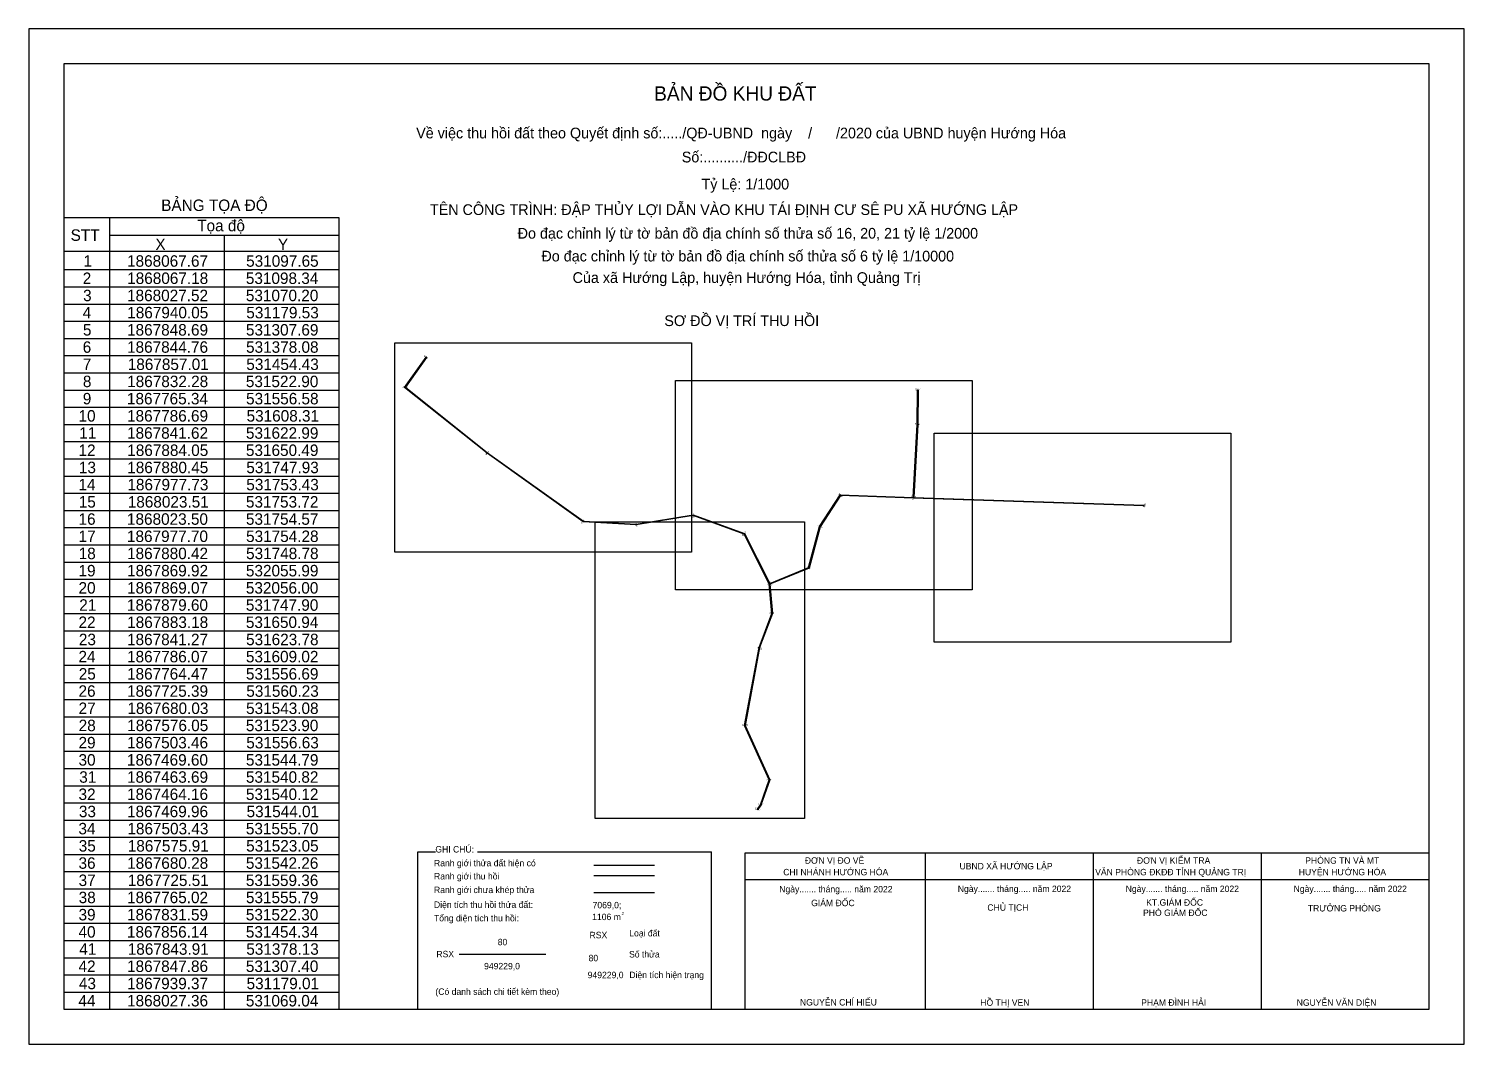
# Model space of a CAD drawing. Extents: x 530297 to 532172, y 1867452 to 1868215.
# Drawn here: x 530592.7 to 530793.6, y 1868072.8 to 1868214.9 of the extents above; entities that cross this region are included whole.
import ezdxf

# ---------------------------------------------------------------- set-up
doc = ezdxf.new("R2010")
doc.units = 0
for name, color, linetype in [('Level 12', 7, 'Continuous'), ('Level 19', 7, 'Continuous'), ('Level 20', 7, 'Continuous'), ('Level 30', 7, 'Continuous'), ('Level 63', 7, 'Continuous'), ('Level 7', 7, 'Continuous')]:
    doc.layers.add(name, color=color, linetype=linetype)

msp = doc.modelspace()

# ---------------------------------------------------------------- linework, layer by layer
at = {"layer": 'Level 19'}
for p, q in [((530647.18, 1868099.68), (530649.61, 1868099.68)), ((530647.18, 1868077.75), (530647.18, 1868099.68)), ((530655.51, 1868099.68), (530688.24, 1868099.68)), ((530688.24, 1868077.75), (530688.24, 1868099.68)), ((530718.23, 1868099.55), (530741.72, 1868099.55)), ((530718.23, 1868095.84), (530718.23, 1868099.55)), ((530741.72, 1868099.55), (530765.22, 1868099.55)), ((530741.72, 1868095.84), (530741.72, 1868099.55)), ((530765.22, 1868099.55), (530788.72, 1868099.55)), ((530765.22, 1868095.84), (530765.22, 1868099.55)), ((530788.72, 1868095.84), (530788.72, 1868099.55)), ((530671.77, 1868097.85), (530680.3, 1868097.85)), ((530671.77, 1868096.38), (530680.3, 1868096.38)), ((530692.95, 1868095.84), (530718.23, 1868095.84)), ((530692.95, 1868077.66), (530692.95, 1868095.84)), ((530718.23, 1868095.84), (530741.72, 1868095.84)), ((530718.23, 1868077.66), (530718.23, 1868095.84)), ((530741.72, 1868095.84), (530765.22, 1868095.84)), ((530741.72, 1868077.66), (530741.72, 1868095.84)), ((530765.22, 1868095.84), (530788.72, 1868095.84)), ((530765.22, 1868077.66), (530765.22, 1868095.84)), ((530788.72, 1868077.66), (530788.72, 1868095.84)), ((530671.77, 1868094.02), (530680.3, 1868094.02)), ((530652.96, 1868085.39), (530665.09, 1868085.39)), ((530692.95, 1868077.66), (530718.23, 1868077.66)), ((530718.23, 1868077.66), (530741.72, 1868077.66)), ((530741.72, 1868077.66), (530765.22, 1868077.66)), ((530765.22, 1868077.66), (530788.72, 1868077.66))]:
    msp.add_line(p, q, dxfattribs=at)
for points in [[(530793.62, 1868214.88), (530592.7, 1868214.88), (530592.7, 1868072.76), (530793.62, 1868072.76), (530793.62, 1868214.88)], [(530788.72, 1868099.55), (530788.72, 1868209.98), (530597.6, 1868209.98), (530597.6, 1868077.66), (530692.95, 1868077.66)], [(530692.95, 1868095.84), (530692.95, 1868099.55), (530718.23, 1868099.55)]]:
    msp.add_lwpolyline(points, dxfattribs=at)
at = {"layer": 'Level 20'}
for centre in [(530648.31, 1868168.92), (530648.38, 1868168.86), (530645.31, 1868164.69), (530645.43, 1868164.71), (530717.08, 1868164.29), (530717.17, 1868164.29), (530717.05, 1868159.49), (530717.14, 1868159.49), (530656.84, 1868155.47), (530656.89, 1868155.54), (530706.26, 1868149.67), (530706.31, 1868149.58), (530716.47, 1868149.29), (530716.47, 1868149.2), (530716.56, 1868149.29), (530685.7, 1868146.74), (530685.71, 1868146.84), (530748.76, 1868148.19), (530748.76, 1868148.1), (530670.3, 1868145.88), (530670.33, 1868145.96), (530677.71, 1868145.55), (530677.71, 1868145.46), (530703.38, 1868145.22), (530703.46, 1868145.19), (530692.82, 1868144.17), (530692.89, 1868144.24), (530701.84, 1868139.46), (530701.91, 1868139.4), (530696.33, 1868137.19), (530696.41, 1868137.23), (530696.43, 1868137.14), (530696.71, 1868133.05), (530696.8, 1868133.04), (530694.91, 1868128.31), (530695, 1868128.28), (530692.9, 1868117.37), (530692.99, 1868117.39), (530696.32, 1868109.77), (530696.42, 1868109.78), (530694.69, 1868105.66), (530694.76, 1868105.61), (530695.1, 1868106.27), (530695.18, 1868106.23)]:
    msp.add_circle(centre, 0.0314, dxfattribs=at)
at = {"layer": 'Level 30'}
for points in [[(530717.14, 1868159.49), (530716.56, 1868149.29), (530748.76, 1868148.19), (530748.76, 1868148.1), (530716.47, 1868149.2), (530706.31, 1868149.58), (530703.46, 1868145.19), (530701.91, 1868139.4), (530696.43, 1868137.14), (530696.8, 1868133.04), (530695, 1868128.28), (530692.99, 1868117.39), (530696.42, 1868109.78), (530695.18, 1868106.23), (530694.76, 1868105.61), (530694.69, 1868105.66), (530695.1, 1868106.27), (530696.32, 1868109.77), (530692.9, 1868117.37), (530694.91, 1868128.31), (530696.71, 1868133.05), (530696.33, 1868137.19), (530692.82, 1868144.17), (530685.7, 1868146.74), (530677.71, 1868145.46), (530670.3, 1868145.88), (530656.84, 1868155.47), (530645.31, 1868164.69), (530648.31, 1868168.92), (530648.38, 1868168.86), (530645.43, 1868164.71), (530656.89, 1868155.54), (530670.33, 1868145.96), (530677.71, 1868145.55), (530685.71, 1868146.84), (530692.89, 1868144.24), (530696.41, 1868137.23), (530701.84, 1868139.46), (530703.38, 1868145.22), (530706.26, 1868149.67), (530716.47, 1868149.29), (530717.05, 1868159.49)], [(530717.05, 1868159.49), (530717.08, 1868164.29), (530717.17, 1868164.29), (530717.14, 1868159.49)]]:
    msp.add_lwpolyline(points, dxfattribs=at)
at = {"layer": 'Level 63'}
for p, q in [((530597.6, 1868188.45), (530597.6, 1868077.66)), ((530597.6, 1868188.45), (530636.11, 1868188.45)), ((530604.02, 1868188.45), (530604.02, 1868077.66)), ((530636.11, 1868188.45), (530636.11, 1868077.66)), ((530604.02, 1868185.98), (530636.11, 1868185.98)), ((530620.06, 1868185.98), (530620.06, 1868077.66)), ((530597.6, 1868183.77), (530636.11, 1868183.77)), ((530597.6, 1868181.17), (530636.11, 1868181.17)), ((530597.6, 1868178.76), (530636.11, 1868178.76)), ((530597.6, 1868176.35), (530636.11, 1868176.35)), ((530597.6, 1868173.94), (530636.11, 1868173.94)), ((530597.6, 1868171.54), (530636.11, 1868171.54)), ((530597.6, 1868169.13), (530636.11, 1868169.13)), ((530597.6, 1868166.72), (530636.11, 1868166.72)), ((530597.6, 1868164.32), (530636.11, 1868164.32)), ((530597.6, 1868161.91), (530636.11, 1868161.91)), ((530597.6, 1868159.5), (530636.11, 1868159.5)), ((530597.6, 1868157.1), (530636.11, 1868157.1)), ((530597.6, 1868154.69), (530636.11, 1868154.69)), ((530597.6, 1868152.28), (530636.11, 1868152.28)), ((530597.6, 1868149.87), (530636.11, 1868149.87)), ((530597.6, 1868147.47), (530636.11, 1868147.47)), ((530597.6, 1868145.06), (530636.11, 1868145.06)), ((530597.6, 1868142.65), (530636.11, 1868142.65)), ((530597.6, 1868140.25), (530636.11, 1868140.25)), ((530597.6, 1868137.84), (530636.11, 1868137.84)), ((530597.6, 1868135.43), (530636.11, 1868135.43)), ((530597.6, 1868133.03), (530636.11, 1868133.03)), ((530597.6, 1868130.62), (530636.11, 1868130.62)), ((530597.6, 1868128.21), (530636.11, 1868128.21)), ((530597.6, 1868125.8), (530636.11, 1868125.8)), ((530597.6, 1868123.4), (530636.11, 1868123.4)), ((530597.6, 1868120.99), (530636.11, 1868120.99)), ((530597.6, 1868118.58), (530636.11, 1868118.58)), ((530597.6, 1868116.18), (530636.11, 1868116.18)), ((530597.6, 1868113.77), (530636.11, 1868113.77)), ((530597.6, 1868111.36), (530636.11, 1868111.36)), ((530597.6, 1868108.95), (530636.11, 1868108.95)), ((530597.6, 1868106.55), (530636.11, 1868106.55)), ((530597.6, 1868104.14), (530636.11, 1868104.14)), ((530597.6, 1868101.73), (530636.11, 1868101.73)), ((530597.6, 1868099.33), (530636.11, 1868099.33)), ((530597.6, 1868096.92), (530636.11, 1868096.92)), ((530597.6, 1868094.51), (530636.11, 1868094.51)), ((530597.6, 1868092.11), (530636.11, 1868092.11)), ((530597.6, 1868089.7), (530636.11, 1868089.7)), ((530597.6, 1868087.29), (530636.11, 1868087.29)), ((530597.6, 1868084.88), (530636.11, 1868084.88)), ((530597.6, 1868082.48), (530636.11, 1868082.48)), ((530597.6, 1868080.07), (530636.11, 1868080.07)), ((530597.6, 1868077.66), (530636.11, 1868077.66))]:
    msp.add_line(p, q, dxfattribs=at)
for points in [[(530643.93, 1868170.93), (530685.46, 1868170.93), (530685.46, 1868141.65), (530643.93, 1868141.65), (530643.93, 1868170.93)], [(530683.22, 1868165.64), (530724.75, 1868165.64), (530724.75, 1868136.36), (530683.22, 1868136.36), (530683.22, 1868165.64)], [(530719.41, 1868158.3), (530760.95, 1868158.3), (530760.95, 1868129.02), (530719.41, 1868129.02), (530719.41, 1868158.3)], [(530701.27, 1868145.88), (530701.27, 1868104.35), (530672, 1868104.35), (530672, 1868145.88), (530701.27, 1868145.88)]]:
    msp.add_lwpolyline(points, dxfattribs=at)
at = {"layer": 'Level 7'}
for p, q in [((530648.31, 1868168.92), (530648.31, 1868168.92)), ((530648.38, 1868168.86), (530648.38, 1868168.86)), ((530645.31, 1868164.69), (530645.31, 1868164.69)), ((530645.43, 1868164.71), (530645.43, 1868164.71)), ((530717.08, 1868164.29), (530717.08, 1868164.29)), ((530717.17, 1868164.29), (530717.17, 1868164.29)), ((530717.05, 1868159.49), (530717.05, 1868159.49)), ((530717.14, 1868159.49), (530717.14, 1868159.49)), ((530656.84, 1868155.47), (530656.84, 1868155.47)), ((530656.89, 1868155.54), (530656.89, 1868155.54)), ((530706.26, 1868149.67), (530706.26, 1868149.67)), ((530706.31, 1868149.58), (530706.31, 1868149.58)), ((530716.47, 1868149.29), (530716.47, 1868149.29)), ((530716.47, 1868149.2), (530716.47, 1868149.2)), ((530716.56, 1868149.29), (530716.56, 1868149.29)), ((530685.71, 1868146.84), (530685.71, 1868146.84)), ((530748.76, 1868148.19), (530748.76, 1868148.19)), ((530748.76, 1868148.1), (530748.76, 1868148.1)), ((530670.3, 1868145.88), (530670.3, 1868145.88)), ((530670.33, 1868145.96), (530670.33, 1868145.96)), ((530677.71, 1868145.55), (530677.71, 1868145.55)), ((530677.71, 1868145.46), (530677.71, 1868145.46)), ((530685.7, 1868146.74), (530685.7, 1868146.74)), ((530703.38, 1868145.22), (530703.38, 1868145.22)), ((530703.46, 1868145.19), (530703.46, 1868145.19)), ((530692.82, 1868144.17), (530692.82, 1868144.17)), ((530692.89, 1868144.24), (530692.89, 1868144.24)), ((530701.84, 1868139.46), (530701.84, 1868139.46)), ((530701.91, 1868139.4), (530701.91, 1868139.4)), ((530696.33, 1868137.19), (530696.33, 1868137.19)), ((530696.41, 1868137.23), (530696.41, 1868137.23)), ((530696.43, 1868137.14), (530696.43, 1868137.14)), ((530696.71, 1868133.05), (530696.71, 1868133.05)), ((530696.8, 1868133.04), (530696.8, 1868133.04)), ((530694.91, 1868128.31), (530694.91, 1868128.31)), ((530695, 1868128.28), (530695, 1868128.28)), ((530692.9, 1868117.37), (530692.9, 1868117.37)), ((530692.99, 1868117.39), (530692.99, 1868117.39)), ((530696.32, 1868109.77), (530696.32, 1868109.77)), ((530696.42, 1868109.78), (530696.42, 1868109.78)), ((530694.69, 1868105.66), (530694.69, 1868105.66)), ((530694.76, 1868105.61), (530694.76, 1868105.61)), ((530695.1, 1868106.27), (530695.1, 1868106.27)), ((530695.18, 1868106.23), (530695.18, 1868106.23))]:
    msp.add_line(p, q, dxfattribs=at)

# ---------------------------------------------------------------- texts
at = {"layer": 'Level 12'}
for s, p in [('20', (530648.02, 1868168.94)), ('1', (530648.41, 1868168.66)), ('19', (530644.96, 1868164.66)), ('2', (530645.55, 1868164.66)), ('39', (530716.78, 1868164.29)), ('40', (530717.19, 1868164.3)), ('38', (530716.74, 1868159.49)), ('41', (530717.14, 1868159.49)), ('18', (530656.52, 1868155.24)), ('3', (530656.93, 1868155.56)), ('11', (530705.98, 1868149.68)), ('36', (530706.27, 1868149.35)), ('12', (530716.17, 1868149.32)), ('37', (530716.3, 1868148.97)), ('42', (530716.58, 1868149.29)), ('6', (530685.64, 1868146.89)), ('44', (530748.7, 1868147.89)), ('43', (530748.75, 1868148.19)), ('17', (530669.98, 1868145.61)), ('4', (530670.3, 1868146.01)), ('16', (530677.56, 1868145.22)), ('5', (530677.66, 1868145.6)), ('15', (530685.54, 1868146.47)), ('10', (530703.07, 1868145.22)), ('35', (530703.46, 1868145)), ('14', (530692.52, 1868143.94)), ('7', (530692.89, 1868144.27)), ('9', (530701.71, 1868139.46)), ('34', (530701.91, 1868139.21)), ('13', (530695.99, 1868137.05)), ('8', (530696.38, 1868137.31)), ('33', (530696.48, 1868136.93)), ('26', (530696.38, 1868133.03)), ('32', (530696.82, 1868133.02)), ('25', (530694.55, 1868128.11)), ('31', (530695.01, 1868128.05)), ('24', (530692.54, 1868117.37)), ('30', (530693.05, 1868117.37)), ('23', (530695.97, 1868109.69)), ('29', (530696.44, 1868109.69)), ('21', (530694.33, 1868105.66)), ('22', (530694.77, 1868106.29)), ('27', (530694.78, 1868105.4)), ('28', (530695.22, 1868106.23))]:
    msp.add_text(s, height=0.21, dxfattribs=at).set_placement(p)
at = {"layer": 'Level 19'}
for s, height, p in [('BẢN ĐỒ KHU ĐẤT', 2, (530680.23, 1868204.82)), ('Về việc thu hồi đất theo Quyết định số:...../QĐ-UBND  ngày    /      /2020 của UBND huyện Hướng Hóa', 1.5, (530646.93, 1868199.53)), ('Số:........../ĐĐCLBĐ', 1.5, (530684.1, 1868196.17)), ('Tỷ Lệ: 1/1000', 1.5, (530686.86, 1868192.38)), ('TÊN CÔNG TRÌNH: ĐẬP THỦY LỢI DẪN VÀO KHU TÁI ĐỊNH CƯ SÊ PU XÃ HƯỚNG LẬP', 1.5, (530648.85, 1868188.81)), ('Đo đạc chỉnh lý từ tờ bản đồ địa chính số thửa số 16, 20, 21 tỷ lệ 1/2000', 1.5, (530661.13, 1868185.5)), ('Đo đạc chỉnh lý từ tờ bản đồ địa chính số thửa số 6 tỷ lệ 1/10000', 1.5, (530664.46, 1868182.31)), ('Của xã Hướng Lập, huyện Hướng Hóa, tỉnh Quảng Trị', 1.5, (530668.82, 1868179.3)), ('SƠ ĐỒ VỊ TRÍ THU HỒI', 1.5, (530681.66, 1868173.27)), ('GHI CHÚ:', 0.9, (530649.61, 1868099.6)), ('Ranh giới thửa đất hiện có', 0.9, (530649.42, 1868097.67)), ('ĐƠN VỊ ĐO VẼ', 0.9, (530701.32, 1868098.03)), ('ĐƠN VỊ KIỂM TRA', 0.9, (530747.81, 1868098.03)), ('PHÒNG TN VÀ MT', 0.9, (530771.36, 1868098.03)), ('Ranh giới thu hồi', 0.9, (530649.42, 1868095.83)), ('CHI NHÁNH HƯỚNG HÓA', 0.9, (530698.3, 1868096.41)), ('UBND XÃ HƯỚNG LẬP', 0.9, (530722.97, 1868097.24)), ('VĂN PHÒNG ĐKĐĐ TỈNH QUẢNG TRỊ', 0.9, (530741.96, 1868096.41)), ('HUYỆN HƯỚNG HÓA', 0.9, (530770.45, 1868096.41)), ('Ranh giới chưa khép thửa', 0.9, (530649.42, 1868093.92)), ('Ngày....... tháng..... năm 2022', 0.9, (530697.74, 1868094.02)), ('Ngày....... tháng..... năm 2022', 0.9, (530722.73, 1868094.07)), ('Ngày....... tháng..... năm 2022', 0.9, (530746.23, 1868094.07)), ('Ngày....... tháng..... năm 2022', 0.9, (530769.73, 1868094.07)), ('Diện tích thu hồi thửa đất:', 0.9, (530649.42, 1868091.85)), ('7069,0;', 0.9, (530671.62, 1868091.79)), ('GIÁM ĐỐC', 0.9, (530702.21, 1868092.09)), ('CHỦ TỊCH', 0.9, (530726.87, 1868091.45)), ('KT.GIÁM ĐỐC', 0.9, (530749.1, 1868092.16)), ('TRƯỞNG PHÒNG', 0.9, (530771.72, 1868091.35)), ('Tổng diện tích thu hồi:', 0.9, (530649.42, 1868089.96)), ('1106 m', 0.9, (530671.56, 1868090.14)), ('2', 0.45, (530675.67, 1868090.84)), ('PHÓ GIÁM ĐỐC', 0.9, (530748.66, 1868090.72)), ('RSX', 0.9, (530671.19, 1868087.6)), ('Loại đất', 0.9, (530676.75, 1868087.86)), ('80', 0.9, (530658.35, 1868086.62)), ('RSX', 0.9, (530649.75, 1868084.94)), ('80', 0.9, (530671.06, 1868084.38)), ('Số thửa', 0.9, (530676.72, 1868084.91)), ('949229,0', 0.9, (530656.43, 1868083.25)), ('949229,0', 0.9, (530670.93, 1868082.01)), ('Diện tích hiện trạng', 0.9, (530676.76, 1868082.02)), ('(Có danh sách chi tiết kèm theo)', 0.9, (530649.62, 1868079.68)), ('NGUYỄN CHÍ HIẾU', 0.9, (530700.64, 1868078.19)), ('HỒ THỊ VEN', 0.9, (530725.88, 1868078.15)), ('PHẠM ĐÌNH HẢI', 0.9, (530748.4, 1868078.15)), ('NGUYỄN VĂN DIỆN', 0.9, (530770.16, 1868078.15))]:
    msp.add_text(s, height=height, dxfattribs=at).set_placement(p)
at = {"layer": 'Level 63'}
for s, height, p in [('BẢNG TỌA ĐỘ', 1.6047, (530611.24, 1868189.37)), ('Tọa độ', 1.605, (530616.28, 1868186.53)), ('STT', 1.605, (530598.56, 1868185.19)), ('X', 1.6, (530610.43, 1868183.91)), ('Y', 1.6, (530627.58, 1868183.91)), ('1', 1.6, (530600.36, 1868181.57)), ('1868067.67', 1.605, (530606.46, 1868181.57)), ('531097.65', 1.605, (530623.13, 1868181.57)), ('2', 1.6, (530600.26, 1868179.16)), ('1868067.18', 1.605, (530606.48, 1868179.16)), ('531098.34', 1.605, (530623.09, 1868179.16)), ('3', 1.6, (530600.31, 1868176.75)), ('1868027.52', 1.605, (530606.46, 1868176.75)), ('531070.20', 1.605, (530623.09, 1868176.75)), ('4', 1.6, (530600.26, 1868174.35)), ('1867940.05', 1.605, (530606.49, 1868174.35)), ('531179.53', 1.605, (530623.15, 1868174.35)), ('5', 1.6, (530600.29, 1868171.94)), ('1867848.69', 1.605, (530606.46, 1868171.94)), ('531307.69', 1.605, (530623.1, 1868171.94)), ('6', 1.6, (530600.26, 1868169.53)), ('1867844.76', 1.605, (530606.46, 1868169.53)), ('531378.08', 1.605, (530623.12, 1868169.53)), ('7', 1.6, (530600.27, 1868167.12)), ('1867857.01', 1.605, (530606.56, 1868167.12)), ('531454.43', 1.605, (530623.15, 1868167.12)), ('8', 1.6, (530600.28, 1868164.72)), ('1867832.28', 1.605, (530606.48, 1868164.72)), ('531522.90', 1.605, (530623.09, 1868164.72)), ('9', 1.6, (530600.27, 1868162.31)), ('1867765.34', 1.605, (530606.45, 1868162.31)), ('531556.58', 1.605, (530623.12, 1868162.31)), ('10', 1.605, (530599.67, 1868159.9)), ('1867786.69', 1.605, (530606.46, 1868159.9)), ('531608.31', 1.605, (530623.19, 1868159.9)), ('11', 1.605, (530599.77, 1868157.5)), ('1867841.62', 1.605, (530606.46, 1868157.5)), ('531622.99', 1.605, (530623.1, 1868157.5)), ('12', 1.605, (530599.67, 1868155.09)), ('1867884.05', 1.605, (530606.49, 1868155.09)), ('531650.49', 1.605, (530623.1, 1868155.09)), ('13', 1.605, (530599.72, 1868152.68)), ('1867880.45', 1.605, (530606.49, 1868152.68)), ('531747.93', 1.605, (530623.15, 1868152.68)), ('14', 1.605, (530599.66, 1868150.28)), ('1867977.73', 1.605, (530606.51, 1868150.28)), ('531753.43', 1.605, (530623.15, 1868150.28)), ('15', 1.605, (530599.7, 1868147.87)), ('1868023.51', 1.605, (530606.56, 1868147.87)), ('531753.72', 1.605, (530623.1, 1868147.87)), ('16', 1.605, (530599.67, 1868145.46)), ('1868023.50', 1.605, (530606.45, 1868145.46)), ('531754.57', 1.605, (530623.1, 1868145.46)), ('17', 1.605, (530599.68, 1868143.05)), ('1867977.70', 1.605, (530606.45, 1868143.05)), ('531754.28', 1.605, (530623.12, 1868143.05)), ('18', 1.605, (530599.69, 1868140.65)), ('1867880.42', 1.605, (530606.46, 1868140.65)), ('531748.78', 1.605, (530623.12, 1868140.65)), ('19', 1.605, (530599.67, 1868138.24)), ('1867869.92', 1.605, (530606.46, 1868138.24)), ('532055.99', 1.605, (530623.1, 1868138.24)), ('20', 1.605, (530599.67, 1868135.83)), ('1867869.07', 1.605, (530606.46, 1868135.83)), ('532056.00', 1.605, (530623.09, 1868135.83)), ('21', 1.605, (530599.77, 1868133.43)), ('1867879.60', 1.605, (530606.45, 1868133.43)), ('531747.90', 1.605, (530623.09, 1868133.43)), ('22', 1.605, (530599.67, 1868131.02)), ('1867883.18', 1.605, (530606.48, 1868131.02)), ('531650.94', 1.605, (530623.09, 1868131.02)), ('23', 1.605, (530599.72, 1868128.61)), ('1867841.27', 1.605, (530606.46, 1868128.61)), ('531623.78', 1.605, (530623.12, 1868128.61)), ('24', 1.605, (530599.66, 1868126.21)), ('1867786.07', 1.605, (530606.46, 1868126.21)), ('531609.02', 1.605, (530623.1, 1868126.21)), ('25', 1.605, (530599.7, 1868123.8)), ('1867764.47', 1.605, (530606.46, 1868123.8)), ('531556.69', 1.605, (530623.1, 1868123.8)), ('26', 1.605, (530599.67, 1868121.39)), ('1867725.39', 1.605, (530606.46, 1868121.39)), ('531560.23', 1.605, (530623.15, 1868121.39)), ('27', 1.605, (530599.68, 1868118.98)), ('1867680.03', 1.605, (530606.51, 1868118.98)), ('531543.08', 1.605, (530623.12, 1868118.98)), ('28', 1.605, (530599.69, 1868116.58)), ('1867576.05', 1.605, (530606.49, 1868116.58)), ('531523.90', 1.605, (530623.09, 1868116.58)), ('29', 1.605, (530599.67, 1868114.17)), ('1867503.46', 1.605, (530606.46, 1868114.17)), ('531556.63', 1.605, (530623.15, 1868114.17)), ('30', 1.605, (530599.67, 1868111.76)), ('1867469.60', 1.605, (530606.45, 1868111.76)), ('531544.79', 1.605, (530623.1, 1868111.76)), ('31', 1.605, (530599.77, 1868109.36)), ('1867463.69', 1.605, (530606.46, 1868109.36)), ('531540.82', 1.605, (530623.1, 1868109.36)), ('32', 1.605, (530599.67, 1868106.95)), ('1867464.16', 1.605, (530606.46, 1868106.95)), ('531540.12', 1.605, (530623.1, 1868106.95)), ('33', 1.605, (530599.72, 1868104.54)), ('1867469.96', 1.605, (530606.46, 1868104.54)), ('531544.01', 1.605, (530623.19, 1868104.54)), ('34', 1.605, (530599.66, 1868102.14)), ('1867503.43', 1.605, (530606.51, 1868102.14)), ('531555.70', 1.605, (530623.09, 1868102.14)), ('35', 1.605, (530599.7, 1868099.73)), ('1867575.91', 1.605, (530606.56, 1868099.73)), ('531523.05', 1.605, (530623.13, 1868099.73)), ('36', 1.605, (530599.67, 1868097.32)), ('1867680.28', 1.605, (530606.48, 1868097.32)), ('531542.26', 1.605, (530623.09, 1868097.32)), ('37', 1.605, (530599.68, 1868094.91)), ('1867725.51', 1.605, (530606.56, 1868094.91)), ('531559.36', 1.605, (530623.09, 1868094.91)), ('38', 1.605, (530599.69, 1868092.51)), ('1867765.02', 1.605, (530606.46, 1868092.51)), ('531555.79', 1.605, (530623.1, 1868092.51)), ('39', 1.605, (530599.67, 1868090.1)), ('1867831.59', 1.605, (530606.46, 1868090.1)), ('531522.30', 1.605, (530623.09, 1868090.1)), ('40', 1.605, (530599.67, 1868087.69)), ('1867856.14', 1.605, (530606.45, 1868087.69)), ('531454.34', 1.605, (530623.09, 1868087.69)), ('41', 1.605, (530599.77, 1868085.29)), ('1867843.91', 1.605, (530606.56, 1868085.29)), ('531378.13', 1.605, (530623.15, 1868085.29)), ('42', 1.605, (530599.67, 1868082.88)), ('1867847.86', 1.605, (530606.46, 1868082.88)), ('531307.40', 1.605, (530623.09, 1868082.88)), ('43', 1.605, (530599.72, 1868080.47)), ('1867939.37', 1.605, (530606.46, 1868080.47)), ('531179.01', 1.605, (530623.19, 1868080.47)), ('44', 1.605, (530599.66, 1868078.06)), ('1868027.36', 1.605, (530606.46, 1868078.06)), ('531069.04', 1.605, (530623.09, 1868078.06))]:
    msp.add_text(s, height=height, dxfattribs=at).set_placement(p)

doc.saveas('drawing.dxf')
